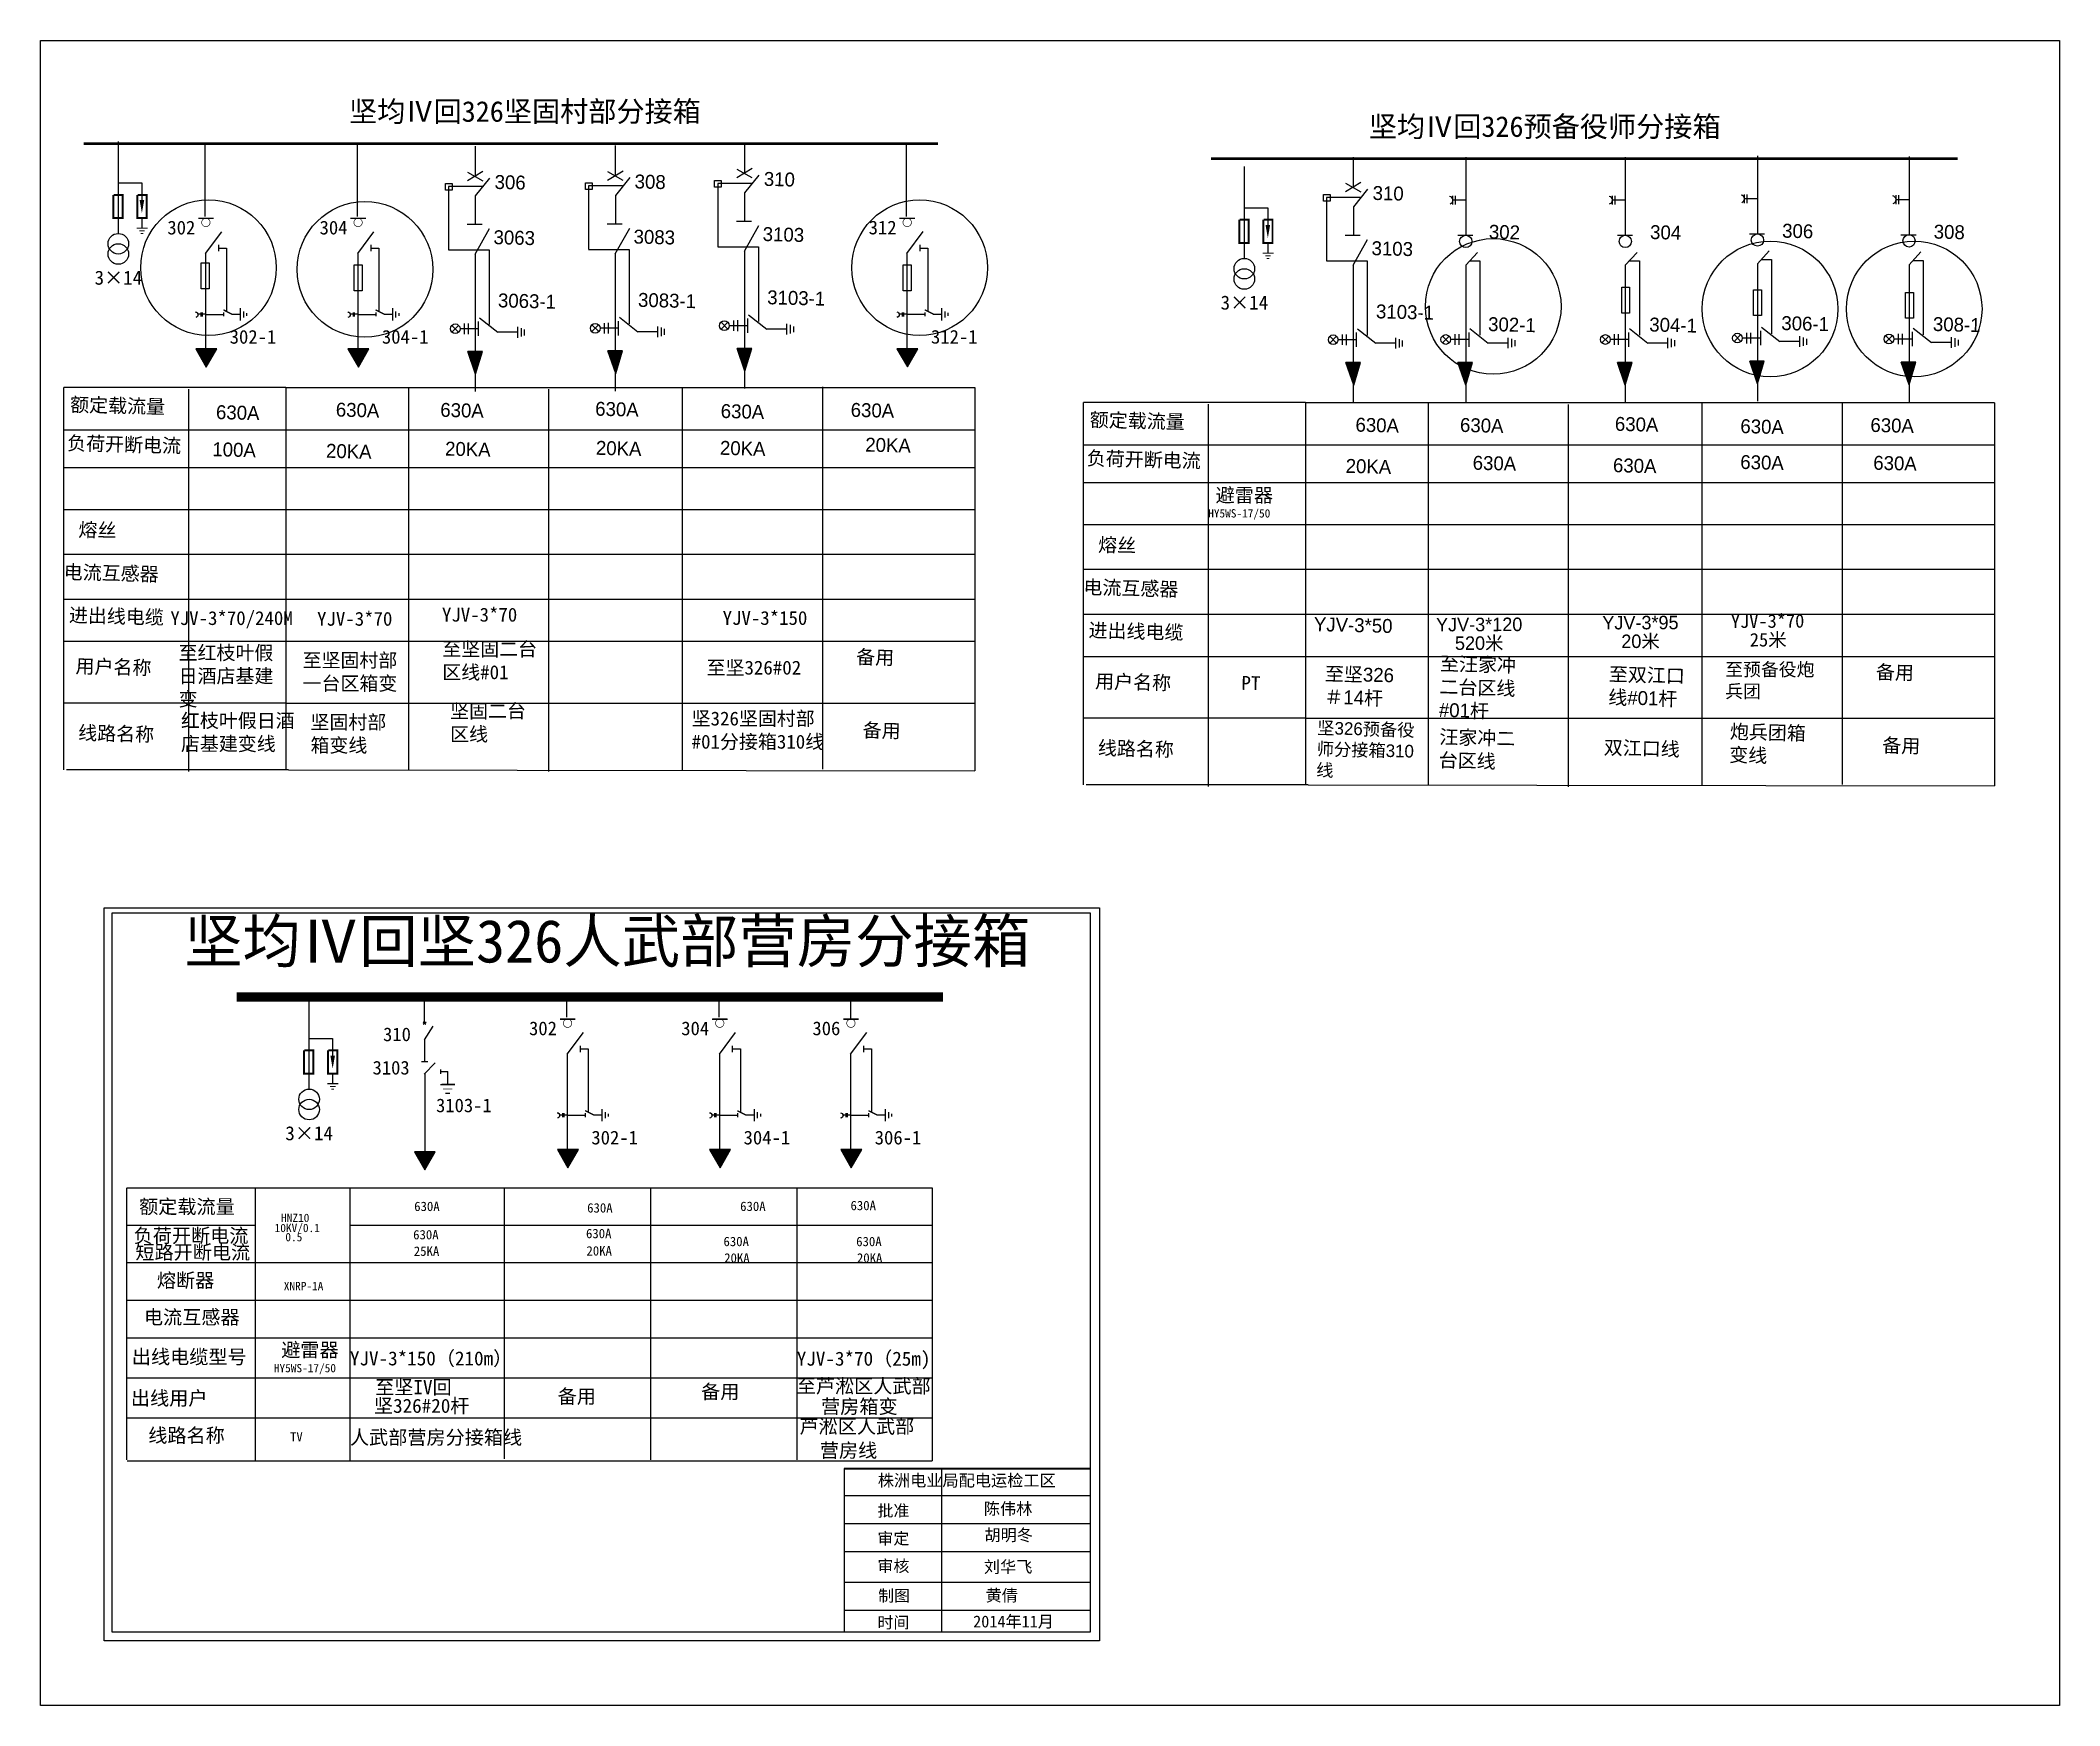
# Model space of a CAD drawing. Header units: millimetres. Extents: x 73 to 3160, y 190 to 2736.
import ezdxf

# ---------------------------------------------------------------- set-up
doc = ezdxf.new("R2010")
doc.units = ezdxf.units.MM
doc.layers.add('1', color=7, linetype='Continuous')
doc.layers.add('2', color=7, linetype='Continuous')
doc.styles.add('HZ', font='', dxfattribs={"width": 0.75})
doc.styles.add('字体', font='', dxfattribs={"height": 2.5})
doc.styles.get('HZ').set_extended_font_data('楷体_GB2312')
doc.styles.get('字体').set_extended_font_data('楷体_GB2312')

# ---------------------------------------------------------------- blocks, each defined once
blk = doc.blocks.new('JD')
for points in [[(-2, 0.2), (-2, -0.2), (2, 0.2), (2, -0.2)], [(1, -1.2), (1, -0.8), (-1, -1.2), (-1, -0.8)], [(-0.5, -1.8), (-0.5, -2.2), (0.5, -1.8), (0.5, -2.2)]]:
    blk.add_trace(points)

msp = doc.modelspace()

# ---------------------------------------------------------------- hatches: boundary and pattern name
for points in [[(326.2, 2236.5), (342.2, 2264.4), (310.1, 2264.4)], [(558.9, 2236.5), (574.9, 2264.4), (542.8, 2264.4)], [(1398.3, 2236.7), (1414.3, 2264.5), (1382.2, 2264.5)], [(660.4, 1009.1), (676.4, 1036.8), (644.4, 1036.8)], [(879, 1012.4), (895.1, 1040.2), (863, 1040.2)], [(1111.7, 1012.4), (1127.8, 1040.2), (1095.7, 1040.2)], [(1312.2, 1012.4), (1328.3, 1040.2), (1296.2, 1040.2)]]:
    msp.add_hatch(color=7).paths.add_polyline_path(points)
h = msp.add_hatch(color=256)
h.paths.add_polyline_path([(738.1, 2260.2), (726.2, 2260.2), (738.1, 2225.6)])
h.paths.add_polyline_path([(748.6, 2260.2), (738.1, 2260.2), (738.1, 2225.6)])
h = msp.add_hatch(color=256)
h.paths.add_polyline_path([(952.2, 2261.1), (940.3, 2261.1), (952.2, 2226.5)])
h.paths.add_polyline_path([(962.7, 2261.1), (952.2, 2261.1), (952.2, 2226.5)])
h = msp.add_hatch(color=256)
h.paths.add_polyline_path([(1149.7, 2264.9), (1137.8, 2264.9), (1149.7, 2230.3)])
h.paths.add_polyline_path([(1160.2, 2264.9), (1149.7, 2264.9), (1149.7, 2230.3)])
h = msp.add_hatch(color=256)
h.paths.add_polyline_path([(2080.4, 2243.4), (2068.5, 2243.4), (2080.4, 2208.8)])
h.paths.add_polyline_path([(2090.9, 2243.4), (2080.4, 2243.4), (2080.4, 2208.8)])
h = msp.add_hatch(color=256)
h.paths.add_polyline_path([(2251.8, 2243.4), (2239.9, 2243.4), (2251.8, 2208.8)])
h.paths.add_polyline_path([(2262.3, 2243.4), (2251.8, 2243.4), (2251.8, 2208.8)])
h = msp.add_hatch(color=256)
h.paths.add_polyline_path([(2495.7, 2243.4), (2483.9, 2243.4), (2495.7, 2208.8)])
h.paths.add_polyline_path([(2506.3, 2243.4), (2495.7, 2243.4), (2495.7, 2208.8)])
h = msp.add_hatch(color=256)
h.paths.add_polyline_path([(2697.7, 2245.6), (2685.8, 2245.6), (2697.7, 2211)])
h.paths.add_polyline_path([(2708.2, 2245.6), (2697.7, 2245.6), (2697.7, 2211)])
h = msp.add_hatch(color=256)
h.paths.add_polyline_path([(2929.4, 2244.1), (2917.5, 2244.1), (2929.4, 2209.5)])
h.paths.add_polyline_path([(2939.9, 2244.1), (2929.4, 2244.1), (2929.4, 2209.5)])

# ---------------------------------------------------------------- linework, layer by layer
at = {"lineweight": 60}
for p, q in [((139.2, 2578.2), (1444.7, 2578.2)), ((1862.3, 2555.1), (3003.6, 2555.1))]:
    msp.add_line(p, q, dxfattribs=at)
for p, q in [((191.5, 2581.4), (191.5, 2440)), ((737.4, 2574.3), (737.4, 2527.8)), ((951.5, 2575.1), (951.5, 2528.7)), ((1149, 2579), (1149, 2532.6)), ((1912.9, 2543.3), (1912.9, 2401.9)), ((2079.7, 2557.5), (2079.7, 2511.1)), ((2251.8, 2557.5), (2251.8, 2437.9)), ((2495.7, 2557.5), (2495.7, 2437.9)), ((2697.7, 2559.6), (2697.7, 2440.1)), ((2929.4, 2558.2), (2929.4, 2438.6)), ((191.4, 2517.9), (227.9, 2517.9)), ((227.9, 2517.9), (227.9, 2491.3)), ((2677.9, 2487), (2677.9, 2500.4)), ((2682.2, 2487), (2682.2, 2500.4)), ((1912.8, 2479.8), (1949.2, 2479.8)), ((1949.2, 2479.8), (1949.2, 2453.1)), ((2232, 2484.8), (2232, 2498.3)), ((2251.8, 2491.6), (2232, 2491.6)), ((2236.3, 2484.8), (2236.3, 2498.3)), ((2476, 2484.8), (2476, 2498.3)), ((2495.7, 2491.6), (2476, 2491.6)), ((2480.3, 2484.8), (2480.3, 2498.3)), ((2697.7, 2493.7), (2677.9, 2493.7)), ((2909.6, 2485.5), (2909.6, 2499)), ((2929.4, 2492.3), (2909.6, 2492.3)), ((2913.9, 2485.5), (2913.9, 2499)), ((227.9, 2463.3), (227.9, 2449.5)), ((314.2, 2463.9), (337.4, 2463.9)), ((546.9, 2463.9), (570.1, 2463.9)), ((725.1, 2454.7), (748.2, 2454.7)), ((737.4, 2408.8), (759.5, 2448.1)), ((939.2, 2455.5), (962.3, 2455.5)), ((951.5, 2409.6), (973.6, 2449)), ((1136.7, 2459.4), (1159.8, 2459.4)), ((1149, 2413.5), (1171.1, 2452.9)), ((1386.3, 2464.1), (1409.6, 2464.1)), ((2685.4, 2440.1), (2708.5, 2440.1)), ((344.9, 2423.2), (344.9, 2413.6)), ((345.2, 2418.3), (357.4, 2418.3)), ((357.4, 2418.3), (357.4, 2321.4)), ((577.7, 2423.2), (577.7, 2413.6)), ((577.9, 2418.3), (590.2, 2418.3)), ((590.2, 2418.3), (590.2, 2321.4)), ((696.7, 2415.6), (758.9, 2415.6)), ((737.4, 2408.8), (737.4, 2199)), ((758.9, 2415.6), (758.9, 2301.4)), ((910.8, 2416.4), (973, 2416.4)), ((951.5, 2409.6), (951.5, 2199.8)), ((973, 2416.4), (973, 2302.3)), ((1108.3, 2420.3), (1170.4, 2420.3)), ((1149, 2413.5), (1149, 2203.7)), ((1170.4, 2420.3), (1170.4, 2306.1)), ((1417.1, 2423.3), (1417.1, 2413.7)), ((1417.3, 2418.4), (1429.6, 2418.4)), ((1429.6, 2418.4), (1429.6, 2321.5)), ((1949.2, 2425.1), (1949.2, 2411.4)), ((2067.4, 2437.9), (2090.5, 2437.9)), ((2079.7, 2392), (2101.8, 2431.4)), ((2239.5, 2437.9), (2262.6, 2437.9)), ((2251.8, 2392), (2269.7, 2411.8)), ((2483.5, 2437.9), (2506.6, 2437.9)), ((2495.7, 2392), (2513.7, 2411.8)), ((2697.7, 2394.2), (2715.6, 2413.9)), ((2917.1, 2438.6), (2940.2, 2438.6)), ((2929.4, 2392.7), (2947.3, 2412.5)), ((2039, 2398.8), (2101.2, 2398.8)), ((2079.7, 2392), (2079.7, 2182.2)), ((2101.2, 2398.8), (2101.2, 2284.6)), ((2251.8, 2392), (2251.8, 2182.2)), ((2257.9, 2398.8), (2273.3, 2398.8)), ((2273.3, 2398.8), (2273.3, 2285)), ((2495.7, 2392), (2495.7, 2182.2)), ((2501.9, 2398.8), (2517.2, 2398.8)), ((2517.2, 2398.8), (2517.2, 2285)), ((2697.7, 2394.2), (2697.7, 2184.3)), ((2703.8, 2400.9), (2719.1, 2400.9)), ((2719.1, 2400.9), (2719.1, 2287.2)), ((2929.4, 2392.7), (2929.4, 2182.9)), ((2935.5, 2399.5), (2950.9, 2399.5)), ((2950.9, 2399.5), (2950.9, 2285.7)), ((324.9, 2317), (353, 2317)), ((365.4, 2317.3), (378.3, 2317.3)), ((557.6, 2317), (585.7, 2317)), ((598.1, 2317.3), (611.1, 2317.3)), ((1155.4, 2316.5), (1183.3, 2294.3)), ((1397, 2317.1), (1425.1, 2317.1)), ((1437.5, 2317.4), (1450.5, 2317.4)), ((701.6, 2289.7), (712, 2300.2)), ((712.1, 2289.7), (701.7, 2300.2)), ((742.1, 2295), (714.3, 2295)), ((721.1, 2286.9), (721.1, 2303)), ((727.2, 2286.8), (727.2, 2303.1)), ((742.1, 2305.9), (742.1, 2284)), ((743.8, 2311.8), (771.8, 2289.6)), ((802.5, 2289.6), (771.8, 2289.6)), ((802.5, 2281.4), (802.5, 2297.8)), ((808.1, 2283.1), (808.1, 2296)), ((813, 2284.9), (813, 2294)), ((915.7, 2290.6), (926.1, 2301.1)), ((926.2, 2290.6), (915.8, 2301.1)), ((956.2, 2295.8), (928.3, 2295.8)), ((935.2, 2287.8), (935.2, 2303.8)), ((941.3, 2287.6), (941.3, 2304)), ((956.2, 2306.8), (956.2, 2284.8)), ((957.9, 2312.7), (985.9, 2290.4)), ((1016.5, 2290.4), (985.9, 2290.4)), ((1016.5, 2282.3), (1016.5, 2298.6)), ((1022.2, 2283.9), (1022.2, 2296.9)), ((1027, 2285.7), (1027, 2294.9)), ((1113.2, 2294.5), (1123.6, 2305)), ((1123.7, 2294.5), (1113.2, 2305)), ((1153.6, 2299.7), (1125.8, 2299.7)), ((1132.6, 2291.7), (1132.6, 2307.7)), ((1138.8, 2291.5), (1138.8, 2307.9)), ((1153.6, 2310.6), (1153.6, 2288.7)), ((1214, 2294.3), (1183.3, 2294.3)), ((1214, 2286.2), (1214, 2302.5)), ((1219.6, 2287.8), (1219.6, 2300.8)), ((1224.5, 2289.6), (1224.5, 2298.7)), ((2063.4, 2270.2), (2063.4, 2286.2)), ((2069.5, 2270), (2069.5, 2286.4)), ((2084.4, 2289.1), (2084.4, 2267.2)), ((2086.1, 2295), (2114.1, 2272.8)), ((2235.5, 2270.6), (2235.5, 2286.6)), ((2241.6, 2270.4), (2241.6, 2286.8)), ((2256.5, 2289.5), (2256.5, 2267.6)), ((2258.2, 2295.4), (2286.2, 2273.2)), ((2479.4, 2270.6), (2479.4, 2286.6)), ((2485.5, 2270.4), (2485.5, 2286.8)), ((2500.4, 2289.5), (2500.4, 2267.6)), ((2502.1, 2295.4), (2530.1, 2273.2)), ((2661.9, 2275.5), (2672.3, 2286)), ((2672.3, 2275.5), (2661.9, 2286)), ((2681.3, 2272.7), (2681.3, 2288.7)), ((2687.5, 2272.6), (2687.5, 2288.9)), ((2702.3, 2291.7), (2702.3, 2269.8)), ((2704, 2297.6), (2732, 2275.4)), ((2893.6, 2274.1), (2904, 2284.6)), ((2904.1, 2274.1), (2893.7, 2284.6)), ((2913.1, 2271.3), (2913.1, 2287.3)), ((2919.2, 2271.1), (2919.2, 2287.5)), ((2934.1, 2290.2), (2934.1, 2268.3)), ((2935.8, 2296.1), (2963.8, 2273.9)), ((748.6, 2260.2), (726.2, 2260.2)), ((738.1, 2225.6), (726.2, 2260.2)), ((738.1, 2225.6), (748.6, 2260.2)), ((962.7, 2261.1), (940.3, 2261.1)), ((952.2, 2226.5), (940.3, 2261.1)), ((952.2, 2226.5), (962.7, 2261.1)), ((1160.2, 2264.9), (1137.8, 2264.9)), ((1149.7, 2230.3), (1137.8, 2264.9)), ((1149.7, 2230.3), (1160.2, 2264.9)), ((2043.9, 2273), (2054.3, 2283.5)), ((2054.4, 2273), (2044, 2283.5)), ((2084.4, 2278.2), (2056.5, 2278.2)), ((2144.7, 2272.8), (2114.1, 2272.8)), ((2144.7, 2264.6), (2144.7, 2281)), ((2150.4, 2266.3), (2150.4, 2279.3)), ((2155.2, 2268.1), (2155.2, 2277.2)), ((2216, 2273.4), (2226.4, 2283.9)), ((2226.5, 2273.4), (2216.1, 2283.9)), ((2256.5, 2278.6), (2228.6, 2278.6)), ((2316.8, 2273.2), (2286.2, 2273.2)), ((2316.8, 2265.1), (2316.8, 2281.4)), ((2322.4, 2266.7), (2322.4, 2279.7)), ((2327.3, 2268.5), (2327.3, 2277.6)), ((2459.9, 2273.4), (2470.4, 2283.9)), ((2470.4, 2273.4), (2460, 2283.9)), ((2500.4, 2278.6), (2472.6, 2278.6)), ((2560.8, 2273.2), (2530.1, 2273.2)), ((2560.8, 2265.1), (2560.8, 2281.4)), ((2566.4, 2266.7), (2566.4, 2279.7)), ((2571.3, 2268.5), (2571.3, 2277.6)), ((2702.3, 2280.7), (2674.5, 2280.7)), ((2762.7, 2275.4), (2732, 2275.4)), ((2762.7, 2267.2), (2762.7, 2283.5)), ((2768.3, 2268.8), (2768.3, 2281.8)), ((2773.2, 2270.7), (2773.2, 2279.8)), ((2934.1, 2279.3), (2906.2, 2279.3)), ((2994.4, 2273.9), (2963.8, 2273.9)), ((2994.4, 2265.8), (2994.4, 2282.1)), ((3000, 2267.4), (3000, 2280.4)), ((3004.9, 2269.2), (3004.9, 2278.3)), ((2090.9, 2243.4), (2068.5, 2243.4)), ((2080.4, 2208.8), (2068.5, 2243.4)), ((2080.4, 2208.8), (2090.9, 2243.4)), ((2251.8, 2208.8), (2239.9, 2243.4)), ((2262.3, 2243.4), (2239.9, 2243.4)), ((2251.8, 2208.8), (2262.3, 2243.4)), ((2495.7, 2208.8), (2483.9, 2243.4)), ((2506.3, 2243.4), (2483.9, 2243.4)), ((2495.7, 2208.8), (2506.3, 2243.4)), ((2708.2, 2245.6), (2685.8, 2245.6)), ((2697.7, 2211), (2685.8, 2245.6)), ((2697.7, 2211), (2708.2, 2245.6)), ((2939.9, 2244.1), (2917.5, 2244.1)), ((2929.4, 2209.5), (2917.5, 2244.1)), ((2929.4, 2209.5), (2939.9, 2244.1)), ((108.3, 1620.8), (108.3, 2205.3)), ((447.9, 2205.3), (108.3, 2205.3)), ((299.1, 2202.9), (299.1, 1618.4)), ((447.9, 2205.3), (447.9, 1620.8)), ((447.9, 2205.3), (1501.4, 2205.3)), ((635.3, 2205.3), (635.3, 1620.8)), ((849.7, 2202.5), (849.7, 1618)), ((1053.9, 2204.2), (1053.9, 1619.7)), ((1268.5, 2206.1), (1268.5, 1621.6)), ((1501.1, 2205.1), (1501.1, 1619.2)), ((1667.2, 1597.7), (1667.2, 2182.2)), ((2006.8, 2182.2), (1667.2, 2182.2)), ((1858, 2179.8), (1858, 1595.3)), ((2006.8, 2182.2), (2006.8, 1597.7)), ((2006.8, 2182.2), (3060.3, 2182.2)), ((2194.2, 2182.2), (2194.2, 1597.7)), ((2408.5, 2179.4), (2408.5, 1594.9)), ((2612.7, 2181.1), (2612.7, 1596.6)), ((2827.4, 2183), (2827.4, 1598.5)), ((3060, 2182), (3060, 1596.1)), ((108.3, 2140.7), (1501.4, 2140.7)), ((1667.2, 2117.6), (3060.3, 2117.6)), ((108.3, 2083), (1501.4, 2083)), ((1667.2, 2059.9), (3060.3, 2059.9)), ((108.3, 2018.8), (1501.4, 2018.8)), ((1667.2, 1995.7), (3060.3, 1995.7)), ((108.3, 1950.5), (1501.4, 1950.5)), ((1667.2, 1927.4), (3060.3, 1927.4)), ((108.3, 1881.6), (1501.4, 1881.6)), ((1667.2, 1858.5), (3060.3, 1858.5)), ((108.3, 1817.3), (1501.4, 1817.3)), ((1667.2, 1794.2), (3060.3, 1794.2)), ((447.9, 1722.6), (108.3, 1722.6)), ((447.9, 1722.6), (1501.4, 1722.6)), ((2006.8, 1699.5), (1667.2, 1699.5)), ((2006.8, 1699.5), (3060.3, 1699.5)), ((452.1, 1620.7), (112.5, 1620.7)), ((452.1, 1620.7), (1501.1, 1619.2)), ((2011, 1597.6), (1671.4, 1597.6)), ((2011, 1597.6), (3060, 1596.1)), ((483.2, 1273.5), (483.2, 1132.2)), ((657.7, 1231.7), (662.7, 1235.7)), ((657.8, 1235.6), (662.2, 1231.8)), ((867.1, 1239.8), (890.3, 1239.8)), ((1099.8, 1239.8), (1123, 1239.8)), ((1300.3, 1239.8), (1323.5, 1239.8)), ((483, 1210.1), (519.5, 1210.1)), ((519.5, 1210.1), (519.5, 1183.4)), ((660, 1207.9), (673.4, 1229.1)), ((897.8, 1199), (897.8, 1189.4)), ((898.1, 1194.2), (910.3, 1194.2)), ((910.3, 1194.2), (910.3, 1097.2)), ((1130.5, 1199), (1130.5, 1189.4)), ((1130.8, 1194.2), (1143, 1194.2)), ((1143, 1194.2), (1143, 1097.2)), ((1331, 1199), (1331, 1189.4)), ((1331.3, 1194.2), (1343.5, 1194.2)), ((1343.5, 1194.2), (1343.5, 1097.2)), ((519.5, 1155.4), (519.5, 1141.6)), ((684.5, 1162.8), (684.5, 1156.1)), ((684.7, 1159.4), (695.8, 1159.4)), ((695.8, 1139.7), (695.8, 1159.6)), ((684.3, 1139.7), (696.4, 1139.7)), ((684.6, 1139.7), (706.2, 1139.7)), ((706.2, 1139.7), (686.2, 1139.7)), ((698.7, 1125.9), (691.8, 1125.9)), ((692.9, 1139.7), (698.7, 1139.7)), ((877.8, 1092.9), (905.9, 1092.9)), ((918.3, 1093.1), (931.2, 1093.1)), ((1110.5, 1092.9), (1138.6, 1092.9)), ((1151, 1093.1), (1163.9, 1093.1)), ((1311, 1092.9), (1339.1, 1092.9)), ((1351.5, 1093.1), (1364.4, 1093.1)), ((204.5, 981.8), (204.5, 565.8)), ((400.8, 981.8), (400.8, 564.4)), ((545.9, 981.9), (545.9, 564.5)), ((781.7, 981.9), (781.7, 567.7)), ((1005.3, 981.9), (1005.3, 565.9)), ((1229, 981.9), (1229, 565.8)), ((1436.1, 981.9), (1436.1, 564.4))]:
    msp.add_line(p, q)
at = {"color": 7}
for p, q in [((324.8, 2466.6), (324.8, 2578.2)), ((557.5, 2466.6), (557.5, 2578.2)), ((1397, 2466.7), (1397, 2578.3)), ((660, 1233.8), (660, 1273.5)), ((877.7, 1242.5), (877.7, 1273.5)), ((1110.4, 1242.5), (1110.4, 1273.5)), ((1311.9, 1239.8), (1311.6, 1274.6)), ((660, 1207.9), (660, 1175)), ((655.5, 1175), (664.9, 1175)), ((659.4, 1155.7), (676.3, 1172.7))]:
    msp.add_line(p, q, dxfattribs=at)
at = {"color": 0}
for p, q in [((749.3, 2535.2), (725.8, 2520.9)), ((725.8, 2534.4), (748.9, 2521.3)), ((963.4, 2536), (939.9, 2521.8)), ((939.9, 2535.2), (963, 2522.1)), ((1160.9, 2539.9), (1137.3, 2525.6)), ((1137.3, 2539.1), (1160.5, 2526)), ((748.7, 2512.6), (696.8, 2512.6)), ((696.8, 2512.6), (696.8, 2415.6)), ((759.5, 2525.3), (737.6, 2498)), ((962.7, 2513.4), (910.8, 2513.4)), ((910.8, 2513.4), (910.8, 2416.5)), ((973.6, 2526.1), (951.7, 2498.9)), ((1160.2, 2517.3), (1108.3, 2517.3)), ((1108.3, 2517.3), (1108.3, 2420.4)), ((1171.1, 2530), (1149.2, 2502.8)), ((1149.2, 2502.8), (1149.2, 2459.4)), ((2091.6, 2518.4), (2068.1, 2504.1)), ((2068.1, 2517.6), (2091.2, 2504.5)), ((2101.8, 2508.5), (2079.9, 2481.3)), ((737.6, 2498), (737.6, 2454.7)), ((951.7, 2498.9), (951.7, 2455.5)), ((2091, 2495.8), (2039, 2495.8)), ((2039, 2495.8), (2039, 2398.9)), ((2079.9, 2481.3), (2079.9, 2437.9)), ((325.1, 2410.3), (325.1, 2263.1)), ((557.8, 2410.3), (557.8, 2263.1)), ((1397.2, 2410.4), (1397.2, 2263.3)), ((878, 1186.2), (878, 1039)), ((1110.7, 1186.2), (1110.7, 1039)), ((1311.2, 1186.2), (1311.2, 1039)), ((660.3, 1156), (660.3, 1033.6)), ((1301.4, 552.6), (1301.4, 302.6))]:
    msp.add_line(p, q, dxfattribs=at)
at = {"linetype": 'Continuous'}
for p, q in [((205.3, 981.9), (1436.1, 981.9)), ((204.5, 924.6), (400.8, 924.6)), ((545.9, 924.6), (1436.1, 924.6)), ((204.5, 867.4), (567.3, 867.4)), ((564.9, 867.4), (1436.1, 867.4)), ((204.5, 810.2), (1436.1, 810.2)), ((204.5, 752.2), (1436.1, 752.2)), ((204.5, 691.3), (1436.1, 691.3)), ((205.3, 630.4), (1436.1, 630.4)), ((205.3, 564.4), (1436.1, 564.4))]:
    msp.add_line(p, q, dxfattribs=at)
at = {"color": 7, "linetype": 'Continuous'}
for p, q in [((1450.3, 552.6), (1450.3, 302.6)), ((1301.4, 511.6), (1678.4, 511.6)), ((1301.4, 468.6), (1678.4, 468.6))]:
    msp.add_line(p, q, dxfattribs=at)
at = {"color": 0, "linetype": 'Continuous'}
for p, q in [((1301.4, 425.7), (1678.4, 425.7)), ((1301.4, 378.8), (1678.4, 378.8)), ((1301.4, 335.9), (1678.4, 335.9))]:
    msp.add_line(p, q, dxfattribs=at)
for points in [[(72.7, 2735.9), (3159.6, 2735.9), (3159.6, 190.2), (72.7, 190.2)], [(318.6, 2395.6), (330.7, 2395.6), (330.7, 2356), (318.6, 2356)], [(552.5, 2392.5), (564.5, 2392.5), (564.5, 2352.9), (552.5, 2352.9)], [(1391.9, 2392.6), (1403.9, 2392.6), (1403.9, 2353), (1391.9, 2353)], [(2490.3, 2358.4), (2502.3, 2358.4), (2502.3, 2318.8), (2490.3, 2318.8)], [(2691.7, 2354.7), (2703.8, 2354.7), (2703.8, 2315.1), (2691.7, 2315.1)], [(2924.2, 2350.7), (2936.3, 2350.7), (2936.3, 2311.1), (2924.2, 2311.1)]]:
    msp.add_lwpolyline(points, close=True)
for points, const_width in [([(184.3, 2499.7), (184.3, 2464.2), (198.5, 2464.2), (198.5, 2499.7), (184.7, 2499.7)], 3), ([(220.7, 2499.7), (220.7, 2464.2), (235, 2464.2), (235, 2499.7), (221.2, 2499.7)], 3), ([(314.2, 2463.9), (337.4, 2463.9)], 1.97), ([(546.9, 2463.9), (570.1, 2463.9)], 1.97), ([(1386.3, 2464.1), (1409.6, 2464.1)], 1.97), ([(1905.6, 2461.6), (1905.6, 2426), (1919.9, 2426), (1919.9, 2461.6), (1906.1, 2461.6)], 3), ([(1942.1, 2461.6), (1942.1, 2426), (1956.3, 2426), (1956.3, 2461.6), (1942.6, 2461.6)], 3), ([(352.5, 2323.9), (366.2, 2317)], 2.06), ([(353, 2320.2), (353, 2313.8)], 2.06), ([(585.2, 2323.9), (598.9, 2317)], 2.06), ([(585.7, 2320.2), (585.7, 2313.8)], 2.06), ([(1424.6, 2324), (1438.3, 2317.1)], 2.06), ([(1425.1, 2320.3), (1425.1, 2313.9)], 2.06), ([(372.7, 1273.5), (1452.8, 1273.5)], 14.1), ([(867.1, 1239.8), (890.3, 1239.8)], 1.97), ([(1099.8, 1239.8), (1123, 1239.8)], 1.97), ([(1300.3, 1239.8), (1323.5, 1239.8)], 1.97), ([(475.9, 1191.8), (475.9, 1156.3), (490.1, 1156.3), (490.1, 1191.8), (476.3, 1191.8)], 3), ([(512.4, 1191.8), (512.4, 1156.3), (526.6, 1156.3), (526.6, 1191.8), (512.8, 1191.8)], 3), ([(706.2, 1139.7), (684.3, 1139.7)], 0.69), ([(702.4, 1132.8), (688, 1132.8)], 0.69), ([(698.7, 1125.9), (691.8, 1125.9)], 0.69), ([(905.4, 1099.7), (919.1, 1092.9)], 2.06), ([(905.9, 1096), (905.9, 1089.7)], 2.06), ([(1138.1, 1099.7), (1151.8, 1092.9)], 2.06), ([(1138.6, 1096), (1138.6, 1089.7)], 2.06), ([(1338.6, 1099.7), (1352.3, 1092.9)], 2.06), ([(1339.1, 1096), (1339.1, 1089.7)], 2.06)]:
    msp.add_lwpolyline(points, dxfattribs=dict(const_width=const_width))
at = {"color": 0}
for points in [[(691.8, 2517.2), (702.1, 2517.2), (702.1, 2506.9), (691.8, 2506.9)], [(905.9, 2518), (916.2, 2518), (916.2, 2507.8), (905.9, 2507.8)], [(1103.4, 2521.9), (1113.7, 2521.9), (1113.7, 2511.7), (1103.4, 2511.7)], [(2034.1, 2500.4), (2044.4, 2500.4), (2044.4, 2490.2), (2034.1, 2490.2)], [(170, 1409.7), (1691.9, 1409.7), (1691.9, 289.1), (170, 289.1)], [(182.3, 1402.4), (1677.6, 1402.4), (1677.6, 302.6), (182.3, 302.6)]]:
    msp.add_lwpolyline(points, close=True, dxfattribs=at)
for points, format in [([(227.9, 2491.7, 7.01, 0, 0), (227.9, 2471.7, 0, 0, 0)], "xyseb"), ([(1949.2, 2453.6, 7.01, 0, 0), (1949.2, 2433.6, 0, 0, 0)], "xyseb"), ([(309.9, 2320.6, -0.877934), (310.1, 2312.3)], "xyb"), ([(542.6, 2320.6, -0.877934), (542.8, 2312.3)], "xyb"), ([(1382.1, 2320.7, -0.877934), (1382.2, 2312.4)], "xyb"), ([(519.5, 1183.8, 7.01, 0, 0), (519.5, 1163.9, 0, 0, 0)], "xyseb"), ([(862.8, 1096.5, -0.877934), (863, 1088.2)], "xyb"), ([(1095.5, 1096.5, -0.877934), (1095.7, 1088.2)], "xyb"), ([(1296, 1096.5, -0.877934), (1296.2, 1088.2)], "xyb")]:
    msp.add_lwpolyline(points, format=format)
at = {"const_width": 0.987}
for points in [[(319.3, 2457.5, 1), (332.1, 2457.5, 1)], [(552, 2457.5, 1), (564.8, 2457.5, 1)], [(1391.4, 2457.6, 1), (1404.3, 2457.6, 1)], [(872.2, 1233.4, 1), (885, 1233.4, 1)], [(1104.9, 1233.4, 1), (1117.7, 1233.4, 1)], [(1305.4, 1233.4, 1), (1318.2, 1233.4, 1)]]:
    msp.add_lwpolyline(points, format="xyb", close=True, dxfattribs=at)
for points in [[(317.9, 2317.1), (313.6, 2317.1)], [(317.9, 2320), (317.9, 2313.7)], [(319.9, 2320), (319.9, 2313.7)], [(324.9, 2317.1), (319.9, 2317.1)], [(550.7, 2317.1), (546.3, 2317.1)], [(550.7, 2320), (550.7, 2313.7)], [(552.6, 2320), (552.6, 2313.7)], [(557.6, 2317.1), (552.6, 2317.1)], [(1390.1, 2317.2), (1385.7, 2317.2)], [(1390.1, 2320.1), (1390.1, 2313.8)], [(1392, 2320.1), (1392, 2313.8)], [(1397, 2317.2), (1392, 2317.2)], [(870.8, 1093), (866.5, 1093)], [(870.8, 1095.9), (870.8, 1089.6)], [(872.8, 1095.9), (872.8, 1089.6)], [(877.7, 1093), (872.8, 1093)], [(1103.5, 1093), (1099.2, 1093)], [(1103.5, 1095.9), (1103.5, 1089.6)], [(1105.5, 1095.9), (1105.5, 1089.6)], [(1110.4, 1093), (1105.5, 1093)], [(1304, 1093), (1299.7, 1093)], [(1304, 1095.9), (1304, 1089.6)], [(1306, 1095.9), (1306, 1089.6)], [(1310.9, 1093), (1306, 1093)]]:
    msp.add_lwpolyline(points)
at = {"color": 7}
for points in [[(326.2, 2236.5), (342.2, 2264.4), (310.1, 2264.4)], [(558.9, 2236.5), (574.9, 2264.4), (542.8, 2264.4)], [(1398.3, 2236.7), (1414.3, 2264.5), (1382.2, 2264.5)], [(660.4, 1009.1), (676.4, 1036.8), (644.4, 1036.8)], [(879, 1012.4), (895.1, 1040.2), (863, 1040.2)], [(1111.7, 1012.4), (1127.8, 1040.2), (1095.7, 1040.2)], [(1312.2, 1012.4), (1328.3, 1040.2), (1296.2, 1040.2)]]:
    msp.add_lwpolyline(points, close=True, dxfattribs=at)
at = {"color": 7, "linetype": 'Continuous', "const_width": 3.02}
msp.add_lwpolyline([(1301.4, 552.6), (1678.4, 552.6)], dxfattribs=at)
at = {"color": 1}
for centre in [(329.7, 2388.4), (568.9, 2385.7), (1416.9, 2388.4), (2293.7, 2329.1), (2717, 2325.3), (2937.3, 2325.3)]:
    msp.add_circle(centre, 103.7, dxfattribs=at)
for centre, radius in [((191.8, 2425), 15.7), ((2697.7, 2430.7), 9.37), ((191.8, 2409.3), 15.7), ((2251.8, 2428.6), 9.37), ((2495.7, 2428.6), 9.37), ((2929.4, 2429.3), 9.37), ((1913.2, 2386.8), 15.7), ((1913.2, 2371.1), 15.7), ((706.9, 2295), 7.4), ((920.9, 2295.8), 7.4), ((1118.4, 2299.7), 7.4), ((2049.1, 2278.2), 7.4), ((2221.2, 2278.6), 7.4), ((2465.2, 2278.6), 7.4), ((2667.1, 2280.7), 7.4), ((2898.8, 2279.3), 7.4), ((483.5, 1117.1), 15.7), ((483.5, 1101.4), 15.7)]:
    msp.add_circle(centre, radius)
for centre in [(2226.2, 2491.6), (2470.2, 2491.6), (2672.1, 2493.7), (2903.8, 2492.3)]:
    msp.add_arc(centre, 5.79, 285.4746, 83.4913)
at = {"layer": '1'}
for points in [[(309.9, 2320.7, -0.877934), (310.1, 2312.4)], [(542.6, 2320.7, -0.877934), (542.8, 2312.4)], [(1382, 2320.8, -0.877934), (1382.2, 2312.5)], [(862.8, 1096.6, -0.877934), (863, 1088.3)], [(1095.5, 1096.6, -0.877934), (1095.7, 1088.3)], [(1296, 1096.6, -0.877934), (1296.1, 1088.3)]]:
    msp.add_lwpolyline(points, format="xyb", dxfattribs=at)
at = {"layer": '2'}
for p, q in [((325.1, 2410.1), (350, 2443.4)), ((557.8, 2410.1), (582.7, 2443.4)), ((1397.2, 2410.2), (1422.1, 2443.5)), ((878, 1186), (902.9, 1219.3)), ((1110.7, 1186), (1135.6, 1219.3)), ((1311.2, 1186), (1336.1, 1219.3))]:
    msp.add_line(p, q, dxfattribs=at)

# ---------------------------------------------------------------- block references
at = {"zscale": 4.204682773938382}
for p, xscale, yscale in [((228.1, 2448.9), 4.204682773776767, 4.204682773189234), ((1949.5, 2410.7), 4.20468277377654, 4.204682773189234), ((519.7, 1141), 4.20468277377654, 4.20468277318929)]:
    msp.add_blockref('JD', p, dxfattribs=dict(at, xscale=xscale, yscale=yscale))
at = {"zscale": 4.805351741643865, "rotation": 90}
for p, xscale, yscale in [((378.5, 2316.9), 4.805351740791139, 4.805351740791139), ((611.2, 2316.9), 4.805351740791139, 4.805351740791139), ((1450.7, 2317), 4.805351740791139, 4.805351740791139), ((931.4, 1092.8), 4.805351740791252, 4.805351740791252), ((1164.1, 1092.8), 4.805351740791252, 4.805351740791252), ((1364.6, 1092.8), 4.805351740791252, 4.805351740791252)]:
    msp.add_blockref('JD', p, dxfattribs=dict(at, xscale=xscale, yscale=yscale))

# ---------------------------------------------------------------- texts
at = {"color": 0}
for s, height, p in [('302', 20.94, (266.8, 2439.2)), ('304', 20.94, (499.5, 2439.2)), ('312', 20.94, (1338.9, 2439.3)), ('302-1', 20.94, (362.1, 2272.2)), ('304-1', 20.94, (594.8, 2272.2)), ('312-1', 20.94, (1434.2, 2272.3)), ('302', 20.94, (819.7, 1215.1)), ('304', 20.94, (1052.4, 1215.1)), ('306', 20.94, (1252.9, 1215.1)), ('310', 20.84, (596.6, 1206)), ('3103', 20.84, (580.5, 1155)), ('3103-1', 20.84, (677.6, 1097.4)), ('302-1', 20.94, (915, 1048.1)), ('304-1', 20.94, (1147.7, 1048.1)), ('306-1', 20.94, (1348.2, 1048.1))]:
    msp.add_text(s, height=height, dxfattribs=at).set_placement(p)
at = {"style": 'HZ'}
for s, height, p in [('3×14', 21.45, (155.5, 2362.4)), ('3×14', 21.45, (1876.9, 2324.3)), ('避雷器', 21.45, (1869.3, 2029.9)), ('HY5WS-17/50', 12.696, (1858, 2006.5)), ('3×14', 21.45, (447.1, 1054.5)), ('额定载流量', 21.45, (223.6, 942.3)), ('10KV/0.1', 12.7, (430.8, 914.1)), ('HNZ10', 12.7, (440.7, 929.5)), ('负荷开断电流', 21.45, (215.2, 898)), ('短路开断电流', 21.45, (217.9, 872.6)), ('0.5', 12.7, (447.2, 900.1)), ('熔断器', 21.45, (250.8, 829.6)), ('XNRP-1A', 12.7, (444.8, 825.3)), ('电流互感器', 21.45, (231, 773.4)), ('避雷器', 21.45, (440.9, 723.2)), ('出线电缆型号', 21.45, (212.5, 712.7)), ('HY5WS-17/50', 12.696, (429.6, 699.8)), ('YJV-3*150（210m）', 21.452, (545.9, 710.3)), ('YJV-3*70（25m)', 21.452, (1229, 709.9)), ('至坚IV回', 21.45, (584.5, 666.3)), ('备用', 21.45, (1082.8, 659.5)), ('至芦淞区人武部', 21.45, (1229, 668.1)), ('出线用户', 21.45, (211.1, 649.5)), ('坚326#20杆', 21.45, (582.6, 637.8)), ('备用', 21.45, (863.5, 652.3)), ('营房箱变', 21.45, (1266.2, 636.7)), ('芦淞区人武部', 21.45, (1233.2, 606.5)), ('线路名称', 21.45, (237.6, 592.6)), ('人武部营房分接箱线', 21.45, (545.9, 589.6)), ('营房线', 21.45, (1264.3, 569.7))]:
    msp.add_text(s, height=height, dxfattribs=at).set_placement(p)
at = {"color": 0, "style": 'HZ'}
msp.add_text('坚均Ⅳ回坚326人武部营房分接箱', height=65.428, dxfattribs=at).set_placement((292.4, 1326.2))
for s, p in [('630A', (644.2, 946.3)), ('630A', (908.6, 944)), ('630A', (1142.5, 946.4)), ('630A', (1311.2, 947.6)), ('630A', (642.6, 903)), ('630A', (906.8, 904.8)), ('630A', (1117, 892.6)), ('630A', (1319.9, 892.6)), ('25KA', (643.6, 877.8)), ('20KA', (907.5, 878.3)), ('20KA', (1118.1, 867.4)), ('20KA', (1321, 867.4))]:
    msp.add_text(s, height=14.3).set_placement(p)
at = {"attachment_point": 1}
for s, insert, char_height, width in [('{\\fSimSun|b0|i0|c134|p2;坚均Ⅳ回\\fKaiTi_GB2312|b0|i0|c134|p49;326\\fSimSun|b0|i0|c134|p2;坚固村部分接箱}', (544.6, 2643), 31.559, 4838.05), ('{\\fSimSun|b0|i0|c134|p2;坚均Ⅳ回\\fKaiTi_GB2312|b0|i0|c134|p49;326\\fSimSun|b0|i0|c134|p2;预备役师分接箱}', (2103.5, 2619.9), 31.559, 4838.05), ('\\A1;{\\fSimSun|b0|i0|c134|p2;YJV-3*70/240\\H1x;M}', (271.4, 1863.3), 21.15, 192.688), ('\\A1;{\\fSimSun|b0|i0|c134|p2;YJV-3*70}', (495.7, 1862.2), 21.15, 192.688), ('\\A1;{\\fSimSun|b0|i0|c134|p2;YJV-3*70}', (686.6, 1868.5), 21.15, 192.688), ('{\\fSimSun|b0|i0|c134|p2;YJV-3*150}', (1115.7, 1863.5), 21.15, 79.623), ('{\\fSimSun|b0|i0|c134|p2;至红枝叶假日酒店基建变}', (284, 1810.3), 21.242, 171.76), ('{\\fSimSun|b0|i0|c134|p2;至坚固村部一台区箱变}', (473.5, 1798.9), 21.242, 157.916), ('{\\fSimSun|b0|i0|c134|p2;至坚固二台区线#01}', (687.1, 1816), 21.242, 157.916), ('{\\fSimSun|b0|i0|c134|p2;至坚326#02}', (1091.1, 1787.6), 21.242, 157.916), ('{\\fSimSun|b0|i0|c134|p2;红枝叶假日酒店基建变线}', (287.6, 1706.6), 21.242, 187.961), ('{\\fSimSun|b0|i0|c134|p2;坚固村部箱变线}', (485.6, 1704.3), 21.242, 129.642), ('{\\fSimSun|b0|i0|c134|p2;坚固二台区线}', (699.1, 1721.3), 21.242, 129.642), ('{\\fSimSun|b0|i0|c134|p2;坚326坚固村部#01分接箱310线}', (1068.3, 1709.8), 21.242, 214.481)]:
    msp.add_mtext(s, dxfattribs=dict(at, insert=insert, char_height=char_height, width=width))
for s, insert, char_height, width, rotation in [('{\\f\uffbfﾬￌﾣﾤ_GB2312|b0|i0|c134|p49;\\H4x;\\P310}', (1179.9, 2570.3), 5.321, 2109.685, 358.5424), ('{\\f\uffbfﾬￌﾣﾤ_GB2312|b0|i0|c134|p49;\\H4x;\\P306}', (768.3, 2565.6), 5.321, 2109.685, 358.5424), ('{\\f\uffbfﾬￌﾣﾤ_GB2312|b0|i0|c134|p49;\\H4x;\\P308}', (982.4, 2566.4), 5.321, 2109.685, 358.5424), ('{\\f\uffbfﾬￌﾣﾤ_GB2312|b0|i0|c134|p49;\\H4x;\\P310}', (2110.6, 2548.8), 5.321, 2109.685, 358.5424), ('{\\f\uffbfﾬￌﾣﾤ_GB2312|b0|i0|c134|p49;\\P\\H4x;3063}', (766, 2454.6), 5.321, 2109.685, 358.5424), ('{\\f\uffbfﾬￌﾣﾤ_GB2312|b0|i0|c134|p49;\\P\\H4x;3083}', (980.1, 2455.5), 5.321, 2109.685, 358.5424), ('{\\f\uffbfﾬￌﾣﾤ_GB2312|b0|i0|c134|p49;\\P\\H4x;3103}', (1177.5, 2459.4), 5.321, 2109.685, 358.5424), ('{\\f\uffbfﾬￌﾣﾤ_GB2312|b0|i0|c134|p49;\\P\\H4x;302}', (2287.7, 2462.9), 5.321, 2109.685, 358.5424), ('{\\f\uffbfﾬￌﾣﾤ_GB2312|b0|i0|c134|p49;\\P\\H4x;304}', (2534.1, 2462.4), 5.321, 2109.685, 358.5424), ('{\\f\uffbfﾬￌﾣﾤ_GB2312|b0|i0|c134|p49;\\P\\H4x;306}', (2736, 2464.5), 5.321, 2109.685, 358.5424), ('{\\f\uffbfﾬￌﾣﾤ_GB2312|b0|i0|c134|p49;\\P\\H4x;308}', (2967.7, 2463.1), 5.321, 2109.685, 358.5424), ('{\\f\uffbfﾬￌﾣﾤ_GB2312|b0|i0|c134|p49;\\P\\H4x;3103}', (2108.3, 2437.8), 5.321, 2109.685, 358.5424), ('{\\f\uffbfﾬￌﾣﾤ_GB2312|b0|i0|c134|p49;\\P\\H4x;3063-1}', (772.8, 2358), 5.321, 2109.685, 358.5424), ('{\\f\uffbfﾬￌﾣﾤ_GB2312|b0|i0|c134|p49;\\P\\H4x;3083-1}', (986.9, 2358.8), 5.321, 2109.685, 358.5424), ('{\\f\uffbfﾬￌﾣﾤ_GB2312|b0|i0|c134|p49;\\P\\H4x;3103-1}', (1184.4, 2362.7), 5.321, 2109.685, 358.5424), ('{\\f\uffbfﾬￌﾣﾤ_GB2312|b0|i0|c134|p49;\\P\\H4x;3103-1}', (2115.1, 2341.2), 5.321, 2109.685, 358.5424), ('{\\f\uffbfﾬￌﾣﾤ_GB2312|b0|i0|c134|p49;\\P\\H4x;302-1}', (2286.5, 2321.7), 5.321, 2109.685, 358.5424), ('{\\f\uffbfﾬￌﾣﾤ_GB2312|b0|i0|c134|p49;\\P\\H4x;304-1}', (2532.9, 2321.1), 5.321, 2109.685, 358.5424), ('{\\f\uffbfﾬￌﾣﾤ_GB2312|b0|i0|c134|p49;\\P\\H4x;306-1}', (2734.8, 2323.3), 5.321, 2109.685, 358.5424), ('{\\f\uffbfﾬￌﾣﾤ_GB2312|b0|i0|c134|p49;\\P\\H4x;308-1}', (2966.5, 2321.8), 5.321, 2109.685, 358.5424), ('{\\f\uffbfﾬￌﾣﾤ_GB2312|b0|i0|c134|p49;\\H4x;额定载流量}', (118.5, 2190), 5.321, 2109.685, 358.5424), ('{\\f\uffbfﾬￌﾣﾤ_GB2312|b0|i0|c134|p49;\\H4x;630A}', (341.5, 2178.3), 5.321, 2109.685, 358.5424), ('{\\f\uffbfﾬￌﾣﾤ_GB2312|b0|i0|c134|p49;\\H4x;630A}', (524.7, 2182.2), 5.321, 2109.685, 358.5424), ('{\\f\uffbfﾬￌﾣﾤ_GB2312|b0|i0|c134|p49;\\H4x;630A}', (684.4, 2181.8), 5.321, 2109.685, 358.5424), ('{\\f\uffbfﾬￌﾣﾤ_GB2312|b0|i0|c134|p49;\\H4x;630A}', (921.2, 2183.5), 5.321, 2109.685, 358.5424), ('{\\f\uffbfﾬￌﾣﾤ_GB2312|b0|i0|c134|p49;\\H4x;630A}', (1113.1, 2180), 5.321, 2109.685, 358.5424), ('{\\f\uffbfﾬￌﾣﾤ_GB2312|b0|i0|c134|p49;\\H4x;630A}', (1311.8, 2181.8), 5.321, 2109.685, 358.5424), ('{\\f\uffbfﾬￌﾣﾤ_GB2312|b0|i0|c134|p49;\\H4x;额定载流量}', (1677.3, 2166.9), 5.321, 2109.685, 358.5424), ('{\\f\uffbfﾬￌﾣﾤ_GB2312|b0|i0|c134|p49;\\H4x;负荷开断电流}', (113.9, 2131.1), 5.321, 2109.685, 358.5424), ('{\\f\uffbfﾬￌﾣﾤ_GB2312|b0|i0|c134|p49;\\H4x;630A}', (2083.5, 2159.1), 5.321, 2109.685, 358.5424), ('{\\f\uffbfﾬￌﾣﾤ_GB2312|b0|i0|c134|p49;\\H4x;630A}', (2243.3, 2158.7), 5.321, 2109.685, 358.5424), ('{\\f\uffbfﾬￌﾣﾤ_GB2312|b0|i0|c134|p49;\\H4x;630A}', (2480.1, 2160.4), 5.321, 2109.685, 358.5424), ('{\\f\uffbfﾬￌﾣﾤ_GB2312|b0|i0|c134|p49;\\H4x;630A}', (2671.9, 2156.9), 5.321, 2109.685, 358.5424), ('{\\f\uffbfﾬￌﾣﾤ_GB2312|b0|i0|c134|p49;\\H4x;630A}', (2870.7, 2158.7), 5.321, 2109.685, 358.5424), ('{\\f\uffbfﾬￌﾣﾤ_GB2312|b0|i0|c134|p49;\\H4x;100A}', (335.9, 2121.6), 5.321, 2109.685, 358.5424), ('{\\f\uffbfﾬￌﾣﾤ_GB2312|b0|i0|c134|p49;\\H4x;20KA}', (509.7, 2119.2), 5.321, 2109.685, 358.5424), ('{\\f\uffbfﾬￌﾣﾤ_GB2312|b0|i0|c134|p49;\\H4x;20KA}', (691.7, 2122.5), 5.321, 2109.685, 358.5424), ('{\\f\uffbfﾬￌﾣﾤ_GB2312|b0|i0|c134|p49;\\H4x;20KA}', (922.3, 2123.7), 5.321, 2109.685, 358.5424), ('{\\f\uffbfﾬￌﾣﾤ_GB2312|b0|i0|c134|p49;\\H4x;20KA}', (1111.9, 2123.7), 5.321, 2109.685, 358.5424), ('{\\f\uffbfﾬￌﾣﾤ_GB2312|b0|i0|c134|p49;\\H4x;20KA}', (1334.1, 2128.6), 5.321, 2109.685, 358.5424), ('{\\f\uffbfﾬￌﾣﾤ_GB2312|b0|i0|c134|p49;\\H4x;负荷开断电流}', (1672.7, 2108), 5.321, 2109.685, 358.5424), ('{\\f\uffbfﾬￌﾣﾤ_GB2312|b0|i0|c134|p49;\\H4x;630A}', (2262.7, 2100.9), 5.321, 2109.685, 358.5424), ('{\\f\uffbfﾬￌﾣﾤ_GB2312|b0|i0|c134|p49;\\H4x;630A}', (2671.8, 2102.1), 5.321, 2109.685, 358.5424), ('{\\f\uffbfﾬￌﾣﾤ_GB2312|b0|i0|c134|p49;\\H4x;630A}', (2875.1, 2100.9), 5.321, 2109.685, 358.5424), ('{\\f\uffbfﾬￌﾣﾤ_GB2312|b0|i0|c134|p49;\\H4x;20KA}', (2068.5, 2096.1), 5.321, 2109.685, 358.5424), ('{\\f\uffbfﾬￌﾣﾤ_GB2312|b0|i0|c134|p49;\\H4x;630A}', (2477.2, 2097.2), 5.321, 2109.685, 358.5424), ('{\\f\uffbfﾬￌﾣﾤ_GB2312|b0|i0|c134|p49;\\H4x;熔丝}', (131.2, 1998.8), 5.321, 2109.685, 358.5424), ('{\\f\uffbfﾬￌﾣﾤ_GB2312|b0|i0|c134|p49;\\H4x;熔丝}', (1690.1, 1975.7), 5.321, 2109.685, 358.5424), ('{\\f\uffbfﾬￌﾣﾤ_GB2312|b0|i0|c134|p49;\\H4x;电流互感器}', (108.7, 1934.1), 5.321, 2109.685, 358.5424), ('{\\f\uffbfﾬￌﾣﾤ_GB2312|b0|i0|c134|p49;\\H4x;电流互感器}', (1667.6, 1911), 5.321, 2109.685, 358.5424), ('{\\f\uffbfﾬￌﾣﾤ_GB2312|b0|i0|c134|p49;\\H4x;进出线电缆}', (116.6, 1868.1), 5.321, 2109.685, 358.5424), ('{\\f\uffbfﾬￌﾣﾤ_GB2312|b0|i0|c134|p49;\\H4x;YJV-3*50}', (2019.9, 1854.2), 5.321, 2109.685, 358.5424), ('{\\f\uffbfﾬￌﾣﾤ_GB2312|b0|i0|c134|p49;YJV-3*120}', (2206.3, 1853), 20.634, 8180.886, 0.2196), ('{\\f\uffbfﾬￌﾣﾤ_GB2312|b0|i0|c134|p49;YJV-3*95}', (2460.5, 1855.9), 20.634, 8180.886, 0.2196), ('{\\fSimSun|b0|i0|c134|p2;YJV-3*70}', (2657, 1858.3), 20.634, 8180.886, 0.2196), ('{\\f\uffbfﾬￌﾣﾤ_GB2312|b0|i0|c134|p49;\\H4x;进出线电缆}', (1675.4, 1845), 5.321, 2109.685, 358.5424), ('{\\f\uffbfﾬￌﾣﾤ_GB2312|b0|i0|c134|p49;520米}', (2235.2, 1824.7), 20.634, 8180.886, 0.2196), ('{\\f\uffbfﾬￌﾣﾤ_GB2312|b0|i0|c134|p49;20米}', (2489.5, 1827.5), 20.634, 8180.886, 0.2196), ('{\\fSimSun|b0|i0|c134|p2;25米}', (2686, 1829.9), 20.634, 8180.886, 0.2196), ('{\\fSimSun|b0|i0|c134|p2;\\H4x;用户名称}', (126.7, 1790.2), 5.321, 2109.685, 358.5424), ('{\\fSimSun|b0|i0|c134|p2;\\H4x;备用}', (1320.2, 1804.2), 5.321, 120.149, 358.5424), ('{\\f\uffbfﾬￌﾣﾤ_GB2312|b0|i0|c134|p49;\\H4x;至汪家冲二台区线#01杆}', (2212.8, 1794), 5.321, 140.202, 358.5424), ('{\\fSimSun|b0|i0|c134|p2;\\H4x;用户名称}', (1685.5, 1767.1), 5.321, 2109.685, 358.5424), ('{\\fSimSun|b0|i0|c134|p2;\\H4x;PT}', (1909, 1764.4), 5.321, 2109.685, 358.5424), ('{\\f\uffbfﾬￌﾣﾤ_GB2312|b0|i0|c134|p49;\\H4x;至坚326＃14杆}', (2036.8, 1778.5), 5.321, 123.907, 358.5424), ('{\\f\uffbfﾬￌﾣﾤ_GB2312|b0|i0|c134|p49;\\H4x;至双江口线#01杆}', (2470.9, 1777.9), 5.321, 140.202, 358.5424), ('{\\fSimSun|b0|i0|c134|p2;\\H4x;备用}', (2879.1, 1781.1), 5.321, 120.149, 358.5424), ('{\\fSimSun|b0|i0|c134|p2;\\H4x;线路名称}', (130.8, 1688.3), 5.321, 2109.685, 358.5424), ('{\\fSimSun|b0|i0|c134|p2;\\H4x;备用}', (1330.1, 1692.3), 5.321, 120.149, 358.5424), ('{\\fSimSun|b0|i0|c134|p2;\\H4x;线路名称}', (1689.7, 1665.2), 5.321, 2109.685, 358.5424), ('{\\f\uffbfﾬￌﾣﾤ_GB2312|b0|i0|c134|p49;坚326预备役师分接箱310线}', (2025.1, 1694.7), 19.314, 172.847, 358.5424), ('{\\f\uffbfﾬￌﾣﾤ_GB2312|b0|i0|c134|p49;\\H4x;汪家冲二台区线}', (2211.7, 1682), 5.321, 120.149, 358.5424), ('{\\f\uffbfﾬￌﾣﾤ_GB2312|b0|i0|c134|p49;\\H4x;双江口线}', (2463.1, 1665.8), 5.321, 120.149, 358.5424), ('{\\fSimSun|b0|i0|c134|p2;\\H4x;炮兵团箱变线}', (2655.8, 1690.1), 5.321, 120.149, 358.5424), ('{\\fSimSun|b0|i0|c134|p2;\\H4x;备用}', (2888.9, 1669.2), 5.321, 120.149, 358.5424)]:
    msp.add_mtext(s, dxfattribs=dict(at, insert=insert, char_height=char_height, width=width, rotation=rotation))
at = {"color": 1, "attachment_point": 1}
for s, insert, char_height, width in [('{\\fSimSun|b0|i0|c134|p2;\\C7;至预备役炮兵团}', (2648.4, 1784.2), 20, 162.409), ('\\pi-2.5,l2.5;', (1331.9, 1035.9), 2.5, 3.997)]:
    msp.add_mtext(s, dxfattribs=dict(at, insert=insert, char_height=char_height, width=width))
at = {"color": 7, "linetype": 'Continuous', "attachment_point": 1, "style": '字体'}
for s, insert, char_height, width in [('株洲电业局配电运检工区', (1352.9, 543.5), 18.131, 495.684), ('{\\fKaiTi_GB2312|b0|i0|c134|p49;批准}', (1352.4, 497.1), 17.866, 139.724), ('陈伟林', (1515, 500.4), 18.13, 141.792), ('\\f\uffbfﾬￌﾣﾤ_GB2312|b0|i0|c134|p49;审定', (1352.4, 454.7), 17.866, 139.724), ('\\f\uffbfﾬￌﾣﾤ_GB2312|b0|i0|c134|p49;审核', (1352.4, 412.6), 17.866, 139.724), ('\\f\uffbfﾬￌﾣﾤ_GB2312|b0|i0|c134|p49;制图', (1353.4, 367.2), 17.866, 139.724), ('\\f\uffbfﾬￌﾣﾤ_GB2312|b0|i0|c134|p49;时间', (1352.4, 326.3), 17.866, 139.724)]:
    msp.add_mtext(s, dxfattribs=dict(at, insert=insert, char_height=char_height, width=width))
at = {"color": 0, "linetype": 'Continuous', "char_height": 18.13, "width": 141.792, "attachment_point": 1, "style": '字体'}
for s, insert in [('胡明冬', (1515.9, 460.1)), ('刘华飞', (1515, 411.4)), ('黄倩', (1517.7, 367.8)), ('2014年11月', (1498.7, 327.9))]:
    msp.add_mtext(s, dxfattribs=dict(at, insert=insert))
at = {"layer": '1'}
msp.add_text('TV', height=14.11, dxfattribs=at).set_placement((454.5, 594.1))

doc.saveas('drawing.dxf')
